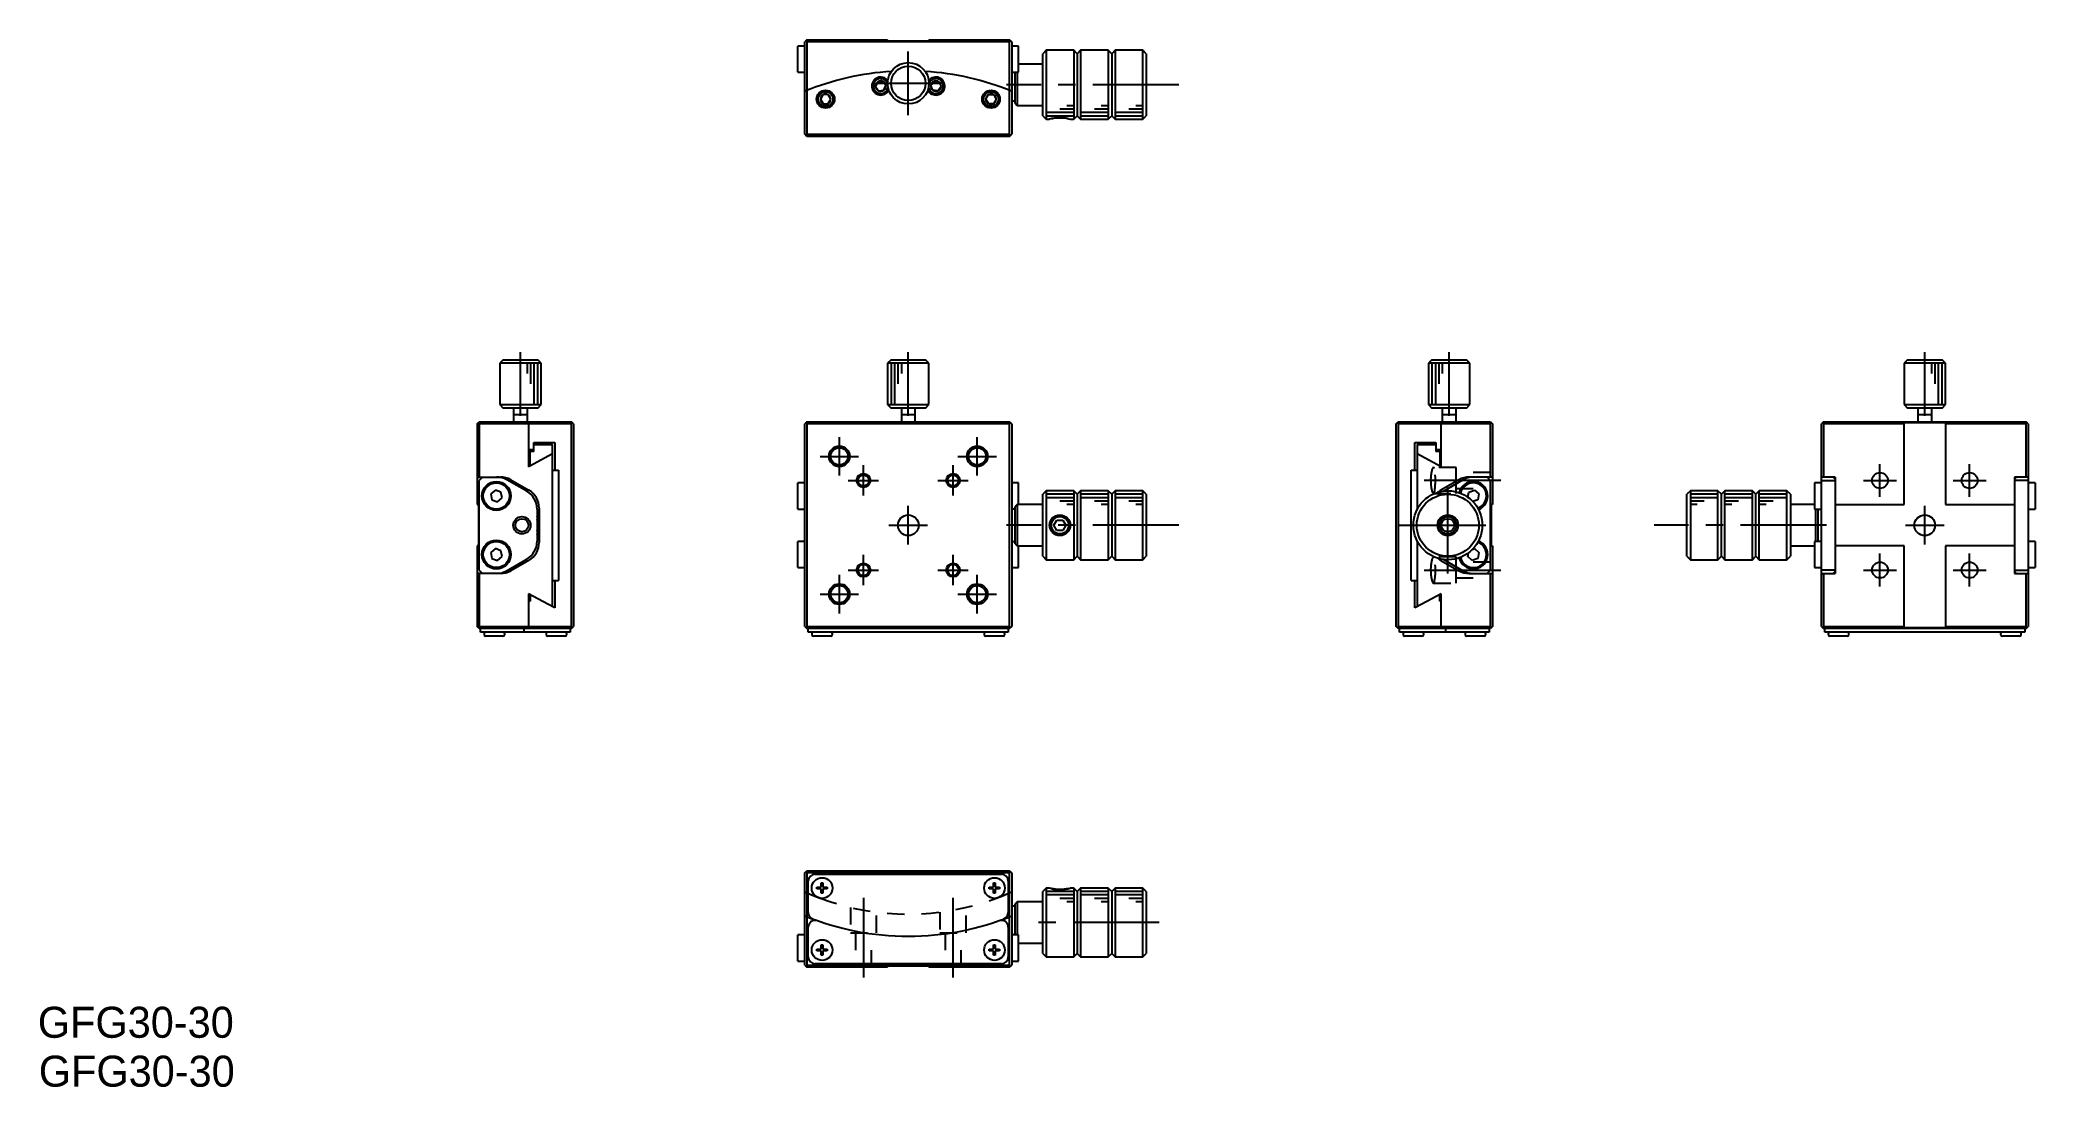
# Model space of a CAD drawing. Extents: x 94 to 383, y 10 to 162.
import ezdxf

# ---------------------------------------------------------------- set-up
doc = ezdxf.new("R2010")
doc.units = 0
doc.header["$LTSCALE"] = 10
doc.linetypes.add('CENTER', pattern=[2, 1.25, -0.25, 0.25, -0.25])
doc.linetypes.add('DOT', pattern=[0.5, 0.25, -0.25])
doc.layers.get('0').update_dxf_attribs({"linetype": 'CONTINUOUS'})
doc.layers.add('CENTER', color=1, linetype='CENTER')
doc.styles.get("Standard").update_dxf_attribs({"font": 'FGP教科書体NT-M'})

msp = doc.modelspace()

# ---------------------------------------------------------------- linework, layer by layer
at = {"color": 7, "linetype": 'CONTINUOUS'}
for p, q in [((204.4914, 160.891806), (203.4914, 160.891806)), ((203.4914, 157.091806), (203.4914, 160.891806)), ((204.7914, 161.791806), (204.4914, 161.491806)), ((204.4914, 148.091806), (204.4914, 161.491806)), ((204.6414, 161.641806), (204.7914, 161.491806)), ((204.7914, 161.791806), (216.4914, 161.791806)), ((234.1914, 161.491806), (204.7914, 161.491806)), ((204.7914, 161.491806), (204.7914, 148.091806)), ((216.4914, 161.591806), (216.4914, 161.791806)), ((222.4914, 161.591806), (216.4914, 161.591806)), ((222.4914, 161.791806), (222.4914, 161.591806)), ((222.4914, 161.791806), (234.1914, 161.791806)), ((234.4914, 161.491806), (234.1914, 161.791806)), ((234.1914, 161.491806), (234.3414, 161.641806)), ((234.1914, 148.091806), (234.1914, 161.491806)), ((234.4914, 161.491806), (234.4914, 148.091806)), ((235.4914, 160.891806), (234.4914, 160.891806)), ((235.4914, 157.091806), (235.4914, 160.891806)), ((239.4914, 160.291806), (238.9914, 159.791806)), ((238.9914, 150.791806), (238.9914, 159.791806)), ((239.4914, 160.291806), (239.4914, 150.291806)), ((243.4914, 160.291806), (239.4914, 160.291806)), ((243.4914, 160.291806), (243.4914, 150.291806)), ((243.9914, 159.791806), (243.4914, 160.291806)), ((244.4914, 160.291806), (243.9914, 159.791806)), ((243.9914, 159.791806), (243.9914, 150.791806)), ((244.4914, 160.291806), (244.4914, 150.291806)), ((248.4914, 160.291806), (244.4914, 160.291806)), ((248.4914, 160.291806), (248.4914, 150.291806)), ((248.9914, 159.791806), (248.4914, 160.291806)), ((249.4914, 160.291806), (248.9914, 159.791806)), ((248.9914, 159.791806), (248.9914, 150.791806)), ((249.4914, 160.291806), (249.4914, 150.291806)), ((253.4914, 160.291806), (249.4914, 160.291806)), ((253.4914, 150.291806), (253.4914, 160.291806)), ((253.9914, 159.791806), (253.4914, 160.291806)), ((253.9914, 159.791806), (253.9914, 150.791806)), ((203.4914, 157.091806), (204.4914, 157.091806)), ((234.4914, 157.091806), (235.4914, 157.091806)), ((234.9914, 152.591806), (234.9914, 157.091806)), ((235.2914, 157.091806), (235.2914, 152.291806)), ((238.9914, 158.291806), (235.4914, 158.291806)), ((207.102292, 153.832973), (206.741271, 153.176851)), ((207.852113, 153.849367), (207.103384, 153.833959)), ((208.24122, 153.2082), (207.853512, 153.848914)), ((215.054191, 155.70119), (214.744636, 155.019275)), ((214.745053, 155.017865), (215.181069, 154.408492)), ((215.800537, 155.775132), (215.055204, 155.702257)), ((215.182262, 154.408481), (215.927595, 154.481356)), ((216.237746, 155.165748), (215.801968, 155.774788)), ((215.928608, 154.482422), (216.238163, 155.164337)), ((223.054191, 154.482422), (222.744636, 155.164337)), ((222.745053, 155.165748), (223.180832, 155.774788)), ((223.800537, 154.408481), (223.055204, 154.481356)), ((223.182262, 155.775132), (223.927595, 155.702257)), ((224.237746, 155.017865), (223.80173, 154.408492)), ((223.928608, 155.70119), (224.238163, 155.019275)), ((230.741579, 153.2082), (231.129287, 153.848914)), ((231.130686, 153.849367), (231.879415, 153.833959)), ((231.880507, 153.832973), (232.241528, 153.176851)), ((206.741579, 153.175413), (207.129498, 152.534349)), ((207.130686, 152.534246), (207.879415, 152.549653)), ((207.880507, 152.550639), (208.241528, 153.206761)), ((231.102292, 152.550639), (230.741271, 153.206761)), ((231.852113, 152.534246), (231.103384, 152.549653)), ((232.24122, 153.175413), (231.853301, 152.534349)), ((234.4914, 152.941806), (234.9914, 152.941806)), ((234.9914, 152.591806), (235.2914, 152.291806)), ((235.2914, 152.291806), (238.9914, 152.291806)), ((238.9914, 150.791806), (239.4914, 150.291806)), ((243.4914, 150.291806), (243.9914, 150.791806)), ((243.9914, 150.791806), (244.4914, 150.291806)), ((248.4914, 150.291806), (248.9914, 150.791806)), ((248.9914, 150.791806), (249.4914, 150.291806)), ((253.4914, 150.291806), (253.9914, 150.791806)), ((204.7914, 147.791806), (204.4914, 148.091806)), ((204.7914, 148.091806), (204.6414, 147.941806)), ((204.7914, 148.091806), (234.1914, 148.091806)), ((234.1914, 147.791806), (204.7914, 147.791806)), ((234.3414, 147.941806), (234.1914, 148.091806)), ((234.1914, 147.791806), (234.4914, 148.091806)), ((239.4914, 150.291806), (239.992366, 150.291806)), ((242.757898, 150.356825), (242.991395, 150.291806)), ((242.991395, 150.291806), (243.4914, 150.291806)), ((244.4914, 150.291806), (248.4914, 150.291806)), ((249.4914, 150.291806), (253.4914, 150.291806)), ((160.750711, 115.364482), (160.250711, 114.864482)), ((160.250711, 114.864482), (160.250711, 108.864482)), ((166.250711, 114.864482), (160.250711, 114.864482)), ((160.750711, 115.364482), (165.750711, 115.364482)), ((166.250711, 114.864482), (165.750711, 115.364482)), ((166.250711, 108.864482), (166.250711, 114.864482)), ((216.9914, 115.364482), (216.4914, 114.864482)), ((216.4914, 114.864482), (216.4914, 108.864482)), ((222.4914, 114.864482), (216.4914, 114.864482)), ((216.9914, 115.364482), (221.9914, 115.364482)), ((222.4914, 114.864482), (221.9914, 115.364482)), ((222.4914, 108.864482), (222.4914, 114.864482)), ((295.448556, 115.364482), (294.948556, 114.864482)), ((300.948556, 114.864482), (294.948556, 114.864482)), ((294.948556, 114.864482), (294.948556, 108.864482)), ((295.448556, 115.364482), (300.448556, 115.364482)), ((300.948556, 114.864482), (300.448556, 115.364482)), ((300.948556, 108.864482), (300.948556, 114.864482)), ((364.43101, 115.364482), (363.93101, 114.864482)), ((369.93101, 114.864482), (363.93101, 114.864482)), ((363.93101, 114.864482), (363.93101, 108.864482)), ((364.43101, 115.364482), (369.43101, 115.364482)), ((369.93101, 114.864482), (369.43101, 115.364482)), ((369.93101, 108.864482), (369.93101, 114.864482)), ((160.250711, 108.864482), (166.250711, 108.864482)), ((160.250711, 108.864482), (160.750711, 108.364482)), ((165.750711, 108.364482), (160.750711, 108.364482)), ((164.250716, 107.364482), (162.250706, 107.364482)), ((162.250711, 108.364482), (162.250711, 106.364502)), ((164.250711, 106.364502), (164.250711, 108.364482)), ((165.750711, 108.364482), (166.250711, 108.864482)), ((216.4914, 108.864482), (222.4914, 108.864482)), ((216.4914, 108.864482), (216.9914, 108.364482)), ((221.9914, 108.364482), (216.9914, 108.364482)), ((220.491405, 107.364482), (218.491395, 107.364482)), ((218.4914, 108.364482), (218.4914, 106.364502)), ((220.4914, 106.364502), (220.4914, 108.364482)), ((221.9914, 108.364482), (222.4914, 108.864482)), ((294.948556, 108.864482), (295.448556, 108.364482)), ((294.948556, 108.864482), (300.948556, 108.864482)), ((300.448556, 108.364482), (295.448556, 108.364482)), ((298.948561, 107.364482), (296.948551, 107.364482)), ((296.948556, 108.364482), (296.948556, 106.364502)), ((298.948556, 106.364502), (298.948556, 108.364482)), ((300.448556, 108.364482), (300.948556, 108.864482)), ((363.93101, 108.864482), (364.43101, 108.364482)), ((363.93101, 108.864482), (369.93101, 108.864482)), ((369.43101, 108.364482), (364.43101, 108.364482)), ((367.931015, 107.364482), (365.931005, 107.364482)), ((365.93101, 108.364482), (365.93101, 106.364502)), ((367.93101, 106.364502), (367.93101, 108.364482)), ((369.43101, 108.364482), (369.93101, 108.864482)), ((156.950711, 106.064482), (157.250711, 106.364482)), ((156.950711, 106.064482), (156.950711, 94.364482)), ((157.250711, 106.064482), (157.100711, 106.214482)), ((157.250711, 106.364482), (170.650711, 106.364482)), ((157.250711, 106.064482), (157.250711, 98.364482)), ((170.650711, 106.064482), (157.250711, 106.064482)), ((164.409638, 106.064482), (164.409638, 99.856881)), ((170.950711, 106.064482), (170.650711, 106.364482)), ((170.800711, 106.214482), (170.650711, 106.064482)), ((170.650711, 76.664482), (170.650711, 106.064482)), ((170.950711, 106.064482), (170.950711, 76.664482)), ((204.7914, 106.364482), (204.4914, 106.064482)), ((204.4914, 76.664482), (204.4914, 106.064482)), ((204.7914, 106.064482), (204.6414, 106.214482)), ((204.7914, 106.364482), (234.1914, 106.364482)), ((204.7914, 106.064482), (204.7914, 76.664482)), ((234.1914, 106.064482), (204.7914, 106.064482)), ((234.4914, 106.064482), (234.1914, 106.364482)), ((234.1914, 106.064482), (234.3414, 106.214482)), ((234.1914, 76.664482), (234.1914, 106.064482)), ((234.4914, 106.064482), (234.4914, 76.664482)), ((290.248556, 106.064482), (290.548556, 106.364482)), ((290.248556, 76.664482), (290.248556, 106.064482)), ((290.548556, 106.064482), (290.398556, 106.214482)), ((290.548556, 106.364482), (303.948556, 106.364482)), ((290.548556, 106.064482), (290.548556, 76.664482)), ((303.948556, 106.064482), (290.548556, 106.064482)), ((296.789629, 99.856881), (296.789629, 106.064482)), ((303.948556, 106.364482), (304.248556, 106.064482)), ((304.098556, 106.214482), (303.948556, 106.064482)), ((303.948556, 98.364482), (303.948556, 106.064482)), ((304.248556, 106.064482), (304.248556, 94.364482)), ((352.23101, 106.364482), (351.93101, 106.064482)), ((351.93101, 76.664482), (351.93101, 106.064482)), ((352.08101, 106.214482), (352.23101, 106.064482)), ((352.23101, 106.364482), (381.63101, 106.364482)), ((352.23101, 106.064482), (352.23101, 98.364482)), ((363.93101, 106.064482), (352.23101, 106.064482)), ((363.93101, 106.264482), (369.93101, 106.264482)), ((363.93101, 94.364482), (363.93101, 106.264482)), ((369.93101, 106.264482), (369.93101, 94.364482)), ((381.63101, 106.064482), (369.93101, 106.064482)), ((381.93101, 106.064482), (381.63101, 106.364482)), ((381.63101, 106.064482), (381.78101, 106.214482)), ((381.63101, 98.364482), (381.63101, 106.064482)), ((381.93101, 106.064482), (381.93101, 76.664482)), ((164.409638, 102.364482), (165.167475, 102.364482)), ((165.167475, 102.072351), (164.409638, 102.072351)), ((167.894849, 101.704402), (164.5821, 99.948961)), ((164.625926, 99.972351), (164.625926, 102.072351)), ((165.167475, 102.072351), (165.167475, 103.364482)), ((165.167475, 103.364482), (168.224575, 103.364482)), ((165.167475, 103.072351), (167.894849, 103.072351)), ((167.894849, 79.543563), (167.894849, 103.072351)), ((168.224575, 103.364482), (168.224575, 99.364482)), ((292.974692, 99.364482), (292.974692, 103.364482)), ((292.974692, 103.364482), (296.031792, 103.364482)), ((293.304418, 103.072351), (296.031792, 103.072351)), ((293.304418, 103.072351), (293.304418, 93.655691)), ((296.789915, 99.857421), (293.304418, 101.704402)), ((296.031792, 103.364482), (296.031792, 102.072351)), ((296.031792, 102.364482), (296.789629, 102.364482)), ((296.789629, 102.072351), (296.031792, 102.072351)), ((296.573341, 102.072351), (296.573341, 99.972351)), ((164.409638, 99.972351), (164.625926, 99.972351)), ((164.582097, 99.948967), (164.409638, 99.856881)), ((167.894849, 99.364482), (168.77541, 99.364482)), ((168.77541, 99.364482), (168.77541, 83.364482)), ((292.423857, 83.364482), (292.423857, 99.364482)), ((292.423857, 99.364482), (293.304418, 99.364482)), ((296.573341, 99.972351), (296.789629, 99.972351)), ((156.950711, 98.364482), (160.350711, 98.364482)), ((157.750711, 98.364482), (157.250711, 97.864482)), ((157.250711, 84.864482), (157.250711, 97.864482)), ((159.598468, 96.467021), (158.93627, 95.908905)), ((158.93627, 95.908905), (159.088513, 95.056367)), ((160.41291, 96.172598), (159.598468, 96.467021)), ((160.565153, 95.320059), (160.41291, 96.172598)), ((164.150711, 96.288243), (161.250711, 97.962559)), ((161.850711, 97.962559), (164.450711, 96.461448)), ((204.4914, 97.514482), (203.4914, 97.514482)), ((203.4914, 93.714482), (203.4914, 97.514482)), ((235.4914, 97.514482), (234.4914, 97.514482)), ((235.4914, 94.364482), (235.4914, 97.514482)), ((239.4914, 96.364482), (238.9914, 95.864482)), ((238.9914, 86.864482), (238.9914, 95.864482)), ((243.4914, 96.364482), (239.4914, 96.364482)), ((239.4914, 96.364482), (239.4914, 86.364482)), ((243.4914, 96.364482), (243.4914, 86.364482)), ((243.9914, 95.864482), (243.4914, 96.364482)), ((244.4914, 96.364482), (243.9914, 95.864482)), ((243.9914, 95.864482), (243.9914, 86.864482)), ((244.4914, 96.364482), (244.4914, 86.364482)), ((248.4914, 96.364482), (244.4914, 96.364482)), ((248.4914, 96.364482), (248.4914, 86.364482)), ((248.9914, 95.864482), (248.4914, 96.364482)), ((249.4914, 96.364482), (248.9914, 95.864482)), ((248.9914, 95.864482), (248.9914, 86.864482)), ((249.4914, 96.364482), (249.4914, 86.364482)), ((253.4914, 96.364482), (249.4914, 96.364482)), ((253.4914, 86.364482), (253.4914, 96.364482)), ((253.9914, 95.864482), (253.4914, 96.364482)), ((253.9914, 95.864482), (253.9914, 86.864482)), ((299.348556, 97.962559), (296.748556, 96.461448)), ((297.109603, 96.323488), (299.948556, 97.962559)), ((300.654359, 95.433427), (300.786358, 96.172598)), ((300.786358, 96.172598), (301.600799, 96.467021)), ((304.248556, 98.364482), (300.848556, 98.364482)), ((301.600799, 96.467021), (302.262998, 95.908905)), ((302.262998, 95.908905), (302.110755, 95.056367)), ((303.448556, 98.364482), (303.948556, 97.864482)), ((303.948556, 84.864482), (303.948556, 97.864482)), ((332.93101, 96.364482), (332.43101, 95.864482)), ((332.43101, 86.864482), (332.43101, 95.864482)), ((336.93101, 96.364482), (332.93101, 96.364482)), ((332.93101, 96.364482), (332.93101, 86.364482)), ((337.43101, 95.864482), (336.93101, 96.364482)), ((336.93101, 86.364482), (336.93101, 96.364482)), ((337.93101, 96.364482), (337.43101, 95.864482)), ((337.43101, 86.864482), (337.43101, 95.864482)), ((341.93101, 96.364482), (337.93101, 96.364482)), ((337.93101, 86.364482), (337.93101, 96.364482)), ((342.43101, 95.864482), (341.93101, 96.364482)), ((341.93101, 86.364482), (341.93101, 96.364482)), ((342.93101, 96.364482), (342.43101, 95.864482)), ((342.43101, 86.864482), (342.43101, 95.864482)), ((346.93101, 96.364482), (342.93101, 96.364482)), ((342.93101, 86.364482), (342.93101, 96.364482)), ((346.93101, 86.364482), (346.93101, 96.364482)), ((347.43101, 95.864482), (346.93101, 96.364482)), ((347.43101, 95.864482), (347.43101, 86.864482)), ((350.93101, 97.514482), (350.93101, 93.714482)), ((351.93101, 97.514482), (350.93101, 97.514482)), ((353.93101, 98.364482), (351.93101, 98.364482)), ((351.93101, 97.864482), (353.93101, 97.864482)), ((353.63101, 98.364482), (353.93101, 98.064482)), ((353.93101, 98.364482), (353.93101, 84.364482)), ((380.23101, 98.364482), (379.93101, 98.064482)), ((379.93101, 98.364482), (379.93101, 84.364482)), ((381.93101, 98.364482), (379.93101, 98.364482)), ((381.93101, 97.864482), (379.93101, 97.864482)), ((382.93101, 97.514482), (381.93101, 97.514482)), ((382.93101, 97.514482), (382.93101, 93.714482)), ((156.950711, 94.364482), (157.150711, 94.364482)), ((157.150711, 94.364482), (157.150711, 88.364482)), ((159.088513, 95.056367), (159.902954, 94.761944)), ((159.902954, 94.761944), (160.565153, 95.320059)), ((165.650711, 93.690167), (165.650711, 89.038798)), ((165.950711, 93.863372), (165.950711, 88.865593)), ((203.4914, 93.714482), (204.4914, 93.714482)), ((234.9914, 93.714482), (234.4914, 93.714482)), ((235.2914, 94.364482), (234.9914, 94.064482)), ((234.9914, 88.664482), (234.9914, 94.064482)), ((238.9914, 94.364482), (235.2914, 94.364482)), ((235.2914, 94.364482), (235.2914, 88.364482)), ((302.110755, 95.056367), (301.386502, 94.794547)), ((304.048556, 94.364482), (304.048556, 88.364482)), ((304.248556, 94.364482), (304.048556, 94.364482)), ((350.93101, 94.364482), (347.43101, 94.364482)), ((350.93101, 93.714482), (351.93101, 93.714482)), ((351.13101, 89.014482), (351.13101, 93.714482)), ((351.43101, 93.714482), (351.43101, 89.014482)), ((353.93101, 94.364482), (363.93101, 94.364482)), ((369.93101, 94.364482), (379.93101, 94.364482)), ((381.93101, 93.714482), (382.93101, 93.714482)), ((240.625381, 91.368014), (241.061449, 92.116242)), ((241.055332, 90.616254), (240.625381, 91.368014)), ((241.92135, 90.612723), (241.055332, 90.616254)), ((241.061449, 92.116242), (241.927467, 92.11271)), ((242.357418, 91.360951), (241.92135, 90.612723)), ((241.927467, 92.11271), (242.357418, 91.360951)), ((296.798556, 90.552078), (296.798556, 92.176886)), ((157.150711, 88.364482), (156.950711, 88.364482)), ((156.950711, 88.364482), (156.950711, 76.664482)), ((159.598468, 87.967021), (158.93627, 87.408905)), ((158.93627, 87.408905), (159.088513, 86.556367)), ((160.41291, 87.672598), (159.598468, 87.967021)), ((159.902954, 86.261944), (160.565153, 86.820059)), ((160.565153, 86.820059), (160.41291, 87.672598)), ((204.4914, 89.014482), (203.4914, 89.014482)), ((203.4914, 85.214482), (203.4914, 89.014482)), ((234.4914, 89.014482), (234.9914, 89.014482)), ((234.9914, 88.664482), (235.2914, 88.364482)), ((235.2914, 88.364482), (238.9914, 88.364482)), ((235.4914, 85.214482), (235.4914, 88.364482)), ((238.9914, 86.864482), (239.4914, 86.364482)), ((243.4914, 86.364482), (243.9914, 86.864482)), ((243.9914, 86.864482), (244.4914, 86.364482)), ((248.4914, 86.364482), (248.9914, 86.864482)), ((248.9914, 86.864482), (249.4914, 86.364482)), ((253.4914, 86.364482), (253.9914, 86.864482)), ((293.304418, 89.073274), (293.304418, 79.543563)), ((300.634114, 86.820059), (300.728688, 87.349658)), ((301.296313, 86.261944), (300.634114, 86.820059)), ((301.320431, 87.865667), (301.600799, 87.967021)), ((301.600799, 87.967021), (302.262998, 87.408905)), ((302.262998, 87.408905), (302.110755, 86.556367)), ((304.048556, 88.364482), (304.248556, 88.364482)), ((304.248556, 88.364482), (304.248556, 76.664482)), ((332.43101, 86.864482), (332.93101, 86.364482)), ((336.93101, 86.364482), (337.43101, 86.864482)), ((337.43101, 86.864482), (337.93101, 86.364482)), ((341.93101, 86.364482), (342.43101, 86.864482)), ((342.43101, 86.864482), (342.93101, 86.364482)), ((346.93101, 86.364482), (347.43101, 86.864482)), ((347.43101, 88.364482), (350.93101, 88.364482)), ((350.93101, 89.014482), (350.93101, 85.214482)), ((351.93101, 89.014482), (350.93101, 89.014482)), ((363.93101, 88.364482), (353.93101, 88.364482)), ((363.93101, 76.464482), (363.93101, 88.364482)), ((379.93101, 88.364482), (369.93101, 88.364482)), ((369.93101, 88.364482), (369.93101, 76.464482)), ((382.93101, 89.014482), (381.93101, 89.014482)), ((382.93101, 89.014482), (382.93101, 85.214482)), ((160.350711, 84.364482), (156.950711, 84.364482)), ((157.250711, 84.864482), (157.750711, 84.364482)), ((157.250711, 84.364482), (157.250711, 76.664482)), ((159.088513, 86.556367), (159.902954, 86.261944)), ((161.250711, 84.766406), (164.150711, 86.440722)), ((164.450711, 86.267517), (161.850711, 84.766406)), ((203.4914, 85.214482), (204.4914, 85.214482)), ((234.4914, 85.214482), (235.4914, 85.214482)), ((239.4914, 86.364482), (243.4914, 86.364482)), ((244.4914, 86.364482), (248.4914, 86.364482)), ((249.4914, 86.364482), (253.4914, 86.364482)), ((296.748556, 86.267517), (299.348556, 84.766406)), ((299.948556, 84.766406), (297.109603, 86.405476)), ((300.848556, 84.364482), (304.248556, 84.364482)), ((302.110755, 86.556367), (301.296313, 86.261944)), ((303.948556, 84.864482), (303.448556, 84.364482)), ((303.948556, 76.664482), (303.948556, 84.364482)), ((332.93101, 86.364482), (336.93101, 86.364482)), ((337.93101, 86.364482), (341.93101, 86.364482)), ((342.93101, 86.364482), (346.93101, 86.364482)), ((350.93101, 85.214482), (351.93101, 85.214482)), ((353.93101, 84.864482), (351.93101, 84.864482)), ((351.93101, 84.364482), (353.93101, 84.364482)), ((352.23101, 84.364482), (352.23101, 76.664482)), ((353.93101, 84.664482), (353.63101, 84.364482)), ((379.93101, 84.864482), (381.93101, 84.864482)), ((379.93101, 84.664482), (380.23101, 84.364482)), ((379.93101, 84.364482), (381.93101, 84.364482)), ((381.63101, 76.664482), (381.63101, 84.364482)), ((381.93101, 85.214482), (382.93101, 85.214482)), ((167.227452, 79.895067), (164.409361, 81.390563)), ((164.409638, 81.391084), (164.409638, 76.664482)), ((164.409638, 81.275637), (164.625926, 81.275637)), ((164.625926, 81.275637), (164.625926, 80.364482)), ((167.894849, 83.364482), (168.77541, 83.364482)), ((168.224575, 83.364482), (168.224575, 79.370381)), ((292.423857, 83.364482), (293.304418, 83.364482)), ((292.974692, 79.370381), (292.974692, 83.364482)), ((296.789906, 81.390563), (293.971816, 79.895067)), ((296.573341, 80.364482), (296.573341, 81.275637)), ((296.573341, 81.275637), (296.789629, 81.275637)), ((296.789629, 76.664482), (296.789629, 81.391084)), ((164.625926, 80.364482), (164.409638, 80.364482)), ((168.224392, 79.370034), (167.227452, 79.895067)), ((293.972236, 79.894268), (292.974692, 79.370381)), ((296.789629, 80.364482), (296.573341, 80.364482)), ((157.250711, 76.364482), (156.950711, 76.664482)), ((157.100711, 76.514482), (157.250711, 76.664482)), ((157.250711, 76.664482), (170.650711, 76.664482)), ((170.650711, 76.364482), (157.250711, 76.364482)), ((157.450711, 75.864482), (157.450711, 76.364482)), ((170.450711, 75.864482), (157.450711, 75.864482)), ((157.950711, 75.614482), (157.950711, 75.514482)), ((160.700711, 75.264482), (158.200711, 75.264482)), ((160.950711, 75.514482), (160.950711, 75.614482)), ((163.766945, 75.864482), (163.766945, 76.364482)), ((166.950711, 75.614482), (166.950711, 75.514482)), ((169.700711, 75.264482), (167.200711, 75.264482)), ((169.950711, 75.514482), (169.950711, 75.614482)), ((170.450711, 76.364482), (170.450711, 75.864482)), ((170.650711, 76.664482), (170.800711, 76.514482)), ((170.650711, 76.364482), (170.950711, 76.664482)), ((204.4914, 76.664482), (204.7914, 76.364482)), ((204.6414, 76.514482), (204.7914, 76.664482)), ((204.7914, 76.664482), (234.1914, 76.664482)), ((234.1914, 76.364482), (204.7914, 76.364482)), ((204.9914, 75.864482), (204.9914, 76.364482)), ((233.9914, 75.864482), (204.9914, 75.864482)), ((205.4914, 75.614482), (205.4914, 75.514482)), ((208.2414, 75.264482), (205.7414, 75.264482)), ((208.4914, 75.514482), (208.4914, 75.614482)), ((230.4914, 75.614482), (230.4914, 75.514482)), ((233.2414, 75.264482), (230.7414, 75.264482)), ((233.4914, 75.514482), (233.4914, 75.614482)), ((233.9914, 76.364482), (233.9914, 75.864482)), ((234.3414, 76.514482), (234.1914, 76.664482)), ((234.1914, 76.364482), (234.4914, 76.664482)), ((290.548556, 76.364482), (290.248556, 76.664482)), ((290.398556, 76.514482), (290.548556, 76.664482)), ((290.548556, 76.664482), (303.948556, 76.664482)), ((303.948556, 76.364482), (290.548556, 76.364482)), ((290.748556, 75.864482), (290.748556, 76.364482)), ((303.748556, 75.864482), (290.748556, 75.864482)), ((291.248556, 75.614482), (291.248556, 75.514482)), ((293.998556, 75.264482), (291.498556, 75.264482)), ((294.248556, 75.514482), (294.248556, 75.614482)), ((297.432322, 76.364482), (297.432322, 75.864482)), ((300.248556, 75.614482), (300.248556, 75.514482)), ((302.998556, 75.264482), (300.498556, 75.264482)), ((303.248556, 75.514482), (303.248556, 75.614482)), ((303.748556, 76.364482), (303.748556, 75.864482)), ((303.948556, 76.664482), (304.098556, 76.514482)), ((304.248556, 76.664482), (303.948556, 76.364482)), ((351.93101, 76.664482), (352.23101, 76.364482)), ((352.23101, 76.664482), (352.08101, 76.514482)), ((352.23101, 76.664482), (363.93101, 76.664482)), ((381.63101, 76.364482), (352.23101, 76.364482)), ((352.43101, 75.864482), (352.43101, 76.364482)), ((381.43101, 75.864482), (352.43101, 75.864482)), ((352.93101, 75.614482), (352.93101, 75.514482)), ((355.68101, 75.264482), (353.18101, 75.264482)), ((355.93101, 75.514482), (355.93101, 75.614482)), ((369.93101, 76.464482), (363.93101, 76.464482)), ((369.93101, 76.664482), (381.63101, 76.664482)), ((377.93101, 75.614482), (377.93101, 75.514482)), ((380.68101, 75.264482), (378.18101, 75.264482)), ((380.93101, 75.514482), (380.93101, 75.614482)), ((381.43101, 76.364482), (381.43101, 75.864482)), ((381.78101, 76.514482), (381.63101, 76.664482)), ((381.63101, 76.364482), (381.93101, 76.664482)), ((204.4914, 40.925225), (204.7914, 41.225225)), ((204.4914, 27.525225), (204.4914, 40.925225)), ((204.6414, 41.075225), (204.7914, 40.925225)), ((204.7914, 41.225225), (234.1914, 41.225225)), ((234.1914, 40.925225), (204.7914, 40.925225)), ((204.7914, 40.925225), (204.7914, 27.525225)), ((205.9914, 40.725225), (232.9914, 40.725225)), ((234.4914, 40.925225), (234.1914, 41.225225)), ((234.1914, 40.925225), (234.3414, 41.075225)), ((234.1914, 27.525225), (234.1914, 40.925225)), ((234.4914, 40.925225), (234.4914, 27.525225)), ((204.9914, 35.169713), (204.9914, 39.725225)), ((206.2414, 38.850225), (206.8664, 38.850225)), ((206.2414, 38.600225), (206.2414, 38.850225)), ((206.8664, 38.600225), (206.2414, 38.600225)), ((206.8664, 39.475225), (207.1164, 39.475225)), ((206.8664, 38.850225), (206.8664, 39.475225)), ((206.8664, 37.975225), (206.8664, 38.600225)), ((207.1164, 37.975225), (206.8664, 37.975225)), ((207.1164, 39.475225), (207.1164, 38.850225)), ((207.1164, 38.850225), (207.7414, 38.850225)), ((207.1164, 38.600225), (207.1164, 37.975225)), ((207.7414, 38.600225), (207.1164, 38.600225)), ((207.7414, 38.850225), (207.7414, 38.600225)), ((231.2414, 38.850225), (231.8664, 38.850225)), ((231.2414, 38.600225), (231.2414, 38.850225)), ((231.8664, 38.600225), (231.2414, 38.600225)), ((231.8664, 39.475225), (232.1164, 39.475225)), ((231.8664, 38.850225), (231.8664, 39.475225)), ((231.8664, 37.975225), (231.8664, 38.600225)), ((232.1164, 37.975225), (231.8664, 37.975225)), ((232.1164, 39.475225), (232.1164, 38.850225)), ((232.1164, 38.850225), (232.7414, 38.850225)), ((232.1164, 38.600225), (232.1164, 37.975225)), ((232.7414, 38.600225), (232.1164, 38.600225)), ((232.7414, 38.850225), (232.7414, 38.600225)), ((233.9914, 39.725225), (233.9914, 35.169713)), ((239.4914, 38.725225), (238.9914, 38.225225)), ((238.9914, 29.225225), (238.9914, 38.225225)), ((239.4914, 38.725225), (239.4914, 28.725225)), ((239.991855, 38.725225), (239.4914, 38.725225)), ((240.224469, 38.660317), (239.991405, 38.725225)), ((243.4914, 38.725225), (242.991395, 38.725225)), ((243.4914, 38.725225), (243.4914, 28.725225)), ((243.9914, 38.225225), (243.4914, 38.725225)), ((244.4914, 38.725225), (243.9914, 38.225225)), ((243.9914, 38.225225), (243.9914, 29.225225)), ((244.4914, 38.725225), (244.4914, 28.725225)), ((248.4914, 38.725225), (244.4914, 38.725225)), ((248.4914, 38.725225), (248.4914, 28.725225)), ((248.9914, 38.225225), (248.4914, 38.725225)), ((249.4914, 38.725225), (248.9914, 38.225225)), ((248.9914, 38.225225), (248.9914, 29.225225)), ((249.4914, 38.725225), (249.4914, 28.725225)), ((253.4914, 38.725225), (249.4914, 38.725225)), ((253.4914, 28.725225), (253.4914, 38.725225)), ((253.9914, 38.225225), (253.4914, 38.725225)), ((253.9914, 38.225225), (253.9914, 29.225225)), ((234.9914, 36.075225), (234.4914, 36.075225)), ((235.2914, 36.725225), (234.9914, 36.425225)), ((234.9914, 31.925225), (234.9914, 36.425225)), ((238.9914, 36.725225), (235.2914, 36.725225)), ((235.2914, 36.725225), (235.2914, 31.925225)), ((203.4914, 28.125225), (203.4914, 31.925225)), ((204.4914, 31.925225), (203.4914, 31.925225)), ((204.9914, 28.725225), (204.9914, 33.041459)), ((233.9914, 33.041459), (233.9914, 28.725225)), ((235.4914, 31.925225), (234.4914, 31.925225)), ((235.4914, 28.125225), (235.4914, 31.925225)), ((206.2414, 29.850225), (206.8664, 29.850225)), ((206.2414, 29.600225), (206.2414, 29.850225)), ((206.8664, 29.600225), (206.2414, 29.600225)), ((206.8664, 30.475225), (207.1164, 30.475225)), ((206.8664, 29.850225), (206.8664, 30.475225)), ((206.8664, 28.975225), (206.8664, 29.600225)), ((207.1164, 28.975225), (206.8664, 28.975225)), ((207.1164, 30.475225), (207.1164, 29.850225)), ((207.1164, 29.850225), (207.7414, 29.850225)), ((207.1164, 29.600225), (207.1164, 28.975225)), ((207.7414, 29.600225), (207.1164, 29.600225)), ((207.7414, 29.850225), (207.7414, 29.600225)), ((231.2414, 29.850225), (231.8664, 29.850225)), ((231.2414, 29.600225), (231.2414, 29.850225)), ((231.8664, 29.600225), (231.2414, 29.600225)), ((231.8664, 30.475225), (232.1164, 30.475225)), ((231.8664, 29.850225), (231.8664, 30.475225)), ((231.8664, 28.975225), (231.8664, 29.600225)), ((232.1164, 28.975225), (231.8664, 28.975225)), ((232.1164, 30.475225), (232.1164, 29.850225)), ((232.1164, 29.850225), (232.7414, 29.850225)), ((232.1164, 29.600225), (232.1164, 28.975225)), ((232.7414, 29.600225), (232.1164, 29.600225)), ((232.7414, 29.850225), (232.7414, 29.600225)), ((235.4914, 30.725225), (238.9914, 30.725225)), ((238.9914, 29.225225), (239.4914, 28.725225)), ((243.4914, 28.725225), (243.9914, 29.225225)), ((243.9914, 29.225225), (244.4914, 28.725225)), ((248.4914, 28.725225), (248.9914, 29.225225)), ((248.9914, 29.225225), (249.4914, 28.725225)), ((253.4914, 28.725225), (253.9914, 29.225225)), ((203.4914, 28.125225), (204.4914, 28.125225)), ((204.4914, 27.525225), (204.7914, 27.225225)), ((204.7914, 27.525225), (204.6414, 27.375225)), ((204.7914, 27.525225), (234.1914, 27.525225)), ((216.4914, 27.225225), (204.7914, 27.225225)), ((232.9914, 27.725225), (205.9914, 27.725225)), ((216.4914, 27.425225), (222.4914, 27.425225)), ((216.4914, 27.225225), (216.4914, 27.425225)), ((222.4914, 27.425225), (222.4914, 27.225225)), ((234.1914, 27.225225), (222.4914, 27.225225)), ((234.3414, 27.375225), (234.1914, 27.525225)), ((234.1914, 27.225225), (234.4914, 27.525225)), ((234.4914, 28.125225), (235.4914, 28.125225)), ((239.4914, 28.725225), (243.4914, 28.725225)), ((244.4914, 28.725225), (248.4914, 28.725225)), ((249.4914, 28.725225), (253.4914, 28.725225))]:
    msp.add_line(p, q, dxfattribs=at)
at = {"color": 3, "linetype": 'CONTINUOUS'}
for p, q in [((239.4914, 151.291806), (243.4914, 151.291806)), ((239.4914, 150.791806), (243.4914, 150.791806)), ((241.4914, 151.791806), (243.4914, 151.791806)), ((242.4914, 152.291806), (243.4914, 152.291806)), ((244.4914, 151.291806), (248.4914, 151.291806)), ((244.4914, 150.791806), (248.4914, 150.791806)), ((246.4914, 151.791806), (248.4914, 151.791806)), ((247.4914, 152.291806), (248.4914, 152.291806)), ((249.4914, 151.291806), (253.4914, 151.291806)), ((249.4914, 150.791806), (253.4914, 150.791806)), ((251.4914, 151.791806), (253.4914, 151.791806)), ((252.4914, 152.291806), (253.4914, 152.291806)), ((164.250711, 113.364482), (164.250711, 114.864482)), ((164.750711, 111.864482), (164.750711, 114.864482)), ((165.250711, 108.864482), (165.250711, 114.864482)), ((165.750711, 108.864482), (165.750711, 114.864482)), ((216.9914, 114.864482), (216.9914, 108.864482)), ((217.4914, 114.864482), (217.4914, 108.864482)), ((217.9914, 114.864482), (217.9914, 111.864482)), ((218.4914, 114.864482), (218.4914, 113.364482)), ((295.448556, 114.864482), (295.448556, 108.864482)), ((295.948556, 114.864482), (295.948556, 108.864482)), ((296.448556, 114.864482), (296.448556, 111.864482)), ((296.948556, 114.864482), (296.948556, 113.364482)), ((367.93101, 113.364482), (367.93101, 114.864482)), ((368.43101, 111.864482), (368.43101, 114.864482)), ((368.93101, 108.864482), (368.93101, 114.864482)), ((369.43101, 108.864482), (369.43101, 114.864482)), ((243.4914, 95.864482), (239.4914, 95.864482)), ((248.4914, 95.864482), (244.4914, 95.864482)), ((253.4914, 95.864482), (249.4914, 95.864482)), ((336.93101, 95.864482), (332.93101, 95.864482)), ((341.93101, 95.864482), (337.93101, 95.864482)), ((346.93101, 95.864482), (342.93101, 95.864482)), ((243.4914, 95.364482), (239.4914, 95.364482)), ((243.4914, 94.864482), (241.4914, 94.864482)), ((243.4914, 94.364482), (242.4914, 94.364482)), ((248.4914, 95.364482), (244.4914, 95.364482)), ((248.4914, 94.864482), (246.4914, 94.864482)), ((248.4914, 94.364482), (247.4914, 94.364482)), ((253.4914, 95.364482), (249.4914, 95.364482)), ((253.4914, 94.864482), (251.4914, 94.864482)), ((253.4914, 94.364482), (252.4914, 94.364482)), ((336.93101, 95.364482), (332.93101, 95.364482)), ((334.93101, 94.864482), (332.93101, 94.864482)), ((333.93101, 94.364482), (332.93101, 94.364482)), ((341.93101, 95.364482), (337.93101, 95.364482)), ((339.93101, 94.864482), (337.93101, 94.864482)), ((338.93101, 94.364482), (337.93101, 94.364482)), ((346.93101, 95.364482), (342.93101, 95.364482)), ((344.93101, 94.864482), (342.93101, 94.864482)), ((343.93101, 94.364482), (342.93101, 94.364482)), ((243.4914, 38.225225), (239.4914, 38.225225)), ((243.4914, 37.725225), (239.4914, 37.725225)), ((248.4914, 38.225225), (244.4914, 38.225225)), ((248.4914, 37.725225), (244.4914, 37.725225)), ((253.4914, 38.225225), (249.4914, 38.225225)), ((253.4914, 37.725225), (249.4914, 37.725225)), ((243.4914, 37.225225), (241.4914, 37.225225)), ((243.4914, 36.725225), (242.4914, 36.725225)), ((248.4914, 37.225225), (246.4914, 37.225225)), ((248.4914, 36.725225), (247.4914, 36.725225)), ((253.4914, 37.225225), (251.4914, 37.225225)), ((253.4914, 36.725225), (252.4914, 36.725225))]:
    msp.add_line(p, q, dxfattribs=at)
at = {"color": 3, "linetype": 'DOT'}
for p, q in [((295.573667, 99.706142), (295.512459, 99.600049)), ((295.661859, 99.764482), (295.573667, 99.706142)), ((298.948556, 99.764482), (295.661849, 99.764482)), ((295.663689, 99.764456), (295.661859, 99.764482)), ((295.746883, 99.701296), (295.663689, 99.764456)), ((295.795951, 99.594444), (295.746883, 99.701296)), ((298.948556, 97.864482), (298.948556, 99.764482)), ((303.948556, 99.014482), (298.948556, 99.014482)), ((295.514351, 96.124811), (295.575737, 96.020157)), ((295.575737, 96.020157), (295.661859, 95.964482)), ((295.661837, 95.964482), (298.948556, 95.964482)), ((295.661859, 95.964482), (295.771004, 96.07241)), ((295.771004, 96.07241), (295.812176, 96.184952)), ((298.948556, 95.964482), (298.948556, 97.864482)), ((298.948556, 96.714482), (303.948556, 96.714482)), ((295.573667, 86.706142), (295.512459, 86.600049)), ((295.661859, 86.764482), (295.573667, 86.706142)), ((298.948556, 86.764482), (295.661849, 86.764482)), ((295.771205, 86.656122), (295.661859, 86.764482)), ((298.948556, 84.864482), (298.948556, 86.764482)), ((303.948556, 86.014482), (298.948556, 86.014482)), ((298.948556, 82.964482), (298.948556, 84.864482)), ((295.514351, 83.124811), (295.575737, 83.020157)), ((295.575737, 83.020157), (295.661859, 82.964482)), ((295.661837, 82.964482), (298.948556, 82.964482)), ((295.661859, 82.964482), (295.750277, 83.033128)), ((295.750277, 83.033128), (295.80094, 83.149104)), ((298.948556, 83.714482), (303.948556, 83.714482)), ((211.0914, 35.910403), (211.0914, 32.225225)), ((214.8914, 32.225225), (214.8914, 35.217865)), ((224.0914, 35.217914), (224.0914, 32.225225)), ((227.8914, 32.225225), (227.8914, 35.910498)), ((211.0914, 32.225225), (214.8914, 32.225225)), ((211.8414, 32.225225), (211.8414, 27.225225)), ((214.1414, 27.225225), (214.1414, 32.225225)), ((224.0914, 32.225225), (227.8914, 32.225225)), ((224.8414, 32.225225), (224.8414, 27.225225)), ((227.1414, 27.225225), (227.1414, 32.225225))]:
    msp.add_line(p, q, dxfattribs=at)
at = {"color": 7, "linetype": 'CONTINUOUS'}
for centre, radius in [((219.4914, 155.491806), 3), ((219.4914, 155.491806), 2.5), ((207.4914, 153.191806), 1.075), ((231.4914, 153.191806), 1.075), ((209.4914, 101.364482), 1.25), ((229.4914, 101.364482), 1.25), ((212.9914, 97.864482), 0.8), ((225.9914, 97.864482), 0.8), ((360.43101, 97.864482), 1.15), ((373.43101, 97.864482), 1.15), ((159.750711, 95.614482), 2.1), ((159.750711, 95.614482), 1.9), ((297.748556, 91.364482), 5), ((297.748556, 91.364482), 4.5), ((163.450711, 91.364482), 1.25), ((219.4914, 91.364482), 1.5), ((241.491401, 91.36449), 1.249998), ((297.748556, 91.364482), 1.5), ((297.748556, 91.364482), 1.25), ((366.93101, 91.364482), 1.5), ((163.450711, 91.364482), 0.95), ((297.748556, 91.364482), 0.95), ((159.750711, 87.114482), 2.1), ((159.750711, 87.114482), 1.9), ((212.9914, 84.864482), 0.8), ((225.9914, 84.864482), 0.8), ((360.43101, 84.864482), 1.15), ((373.43101, 84.864482), 1.15), ((209.4914, 81.364482), 1.25), ((229.4914, 81.364482), 1.25), ((206.9914, 38.725225), 1.5), ((231.9914, 38.725225), 1.5), ((206.9914, 29.725225), 1.5), ((231.9914, 29.725225), 1.5)]:
    msp.add_circle(centre, radius, dxfattribs=at)
at = {"color": 3, "linetype": 'CONTINUOUS'}
for centre, radius in [((207.4914, 153.191806), 1.3), ((231.4914, 153.191806), 1.3), ((209.4914, 101.364482), 1.5), ((229.4914, 101.364482), 1.5), ((212.9914, 97.864482), 1), ((225.9914, 97.864482), 1), ((241.491481, 91.365131), 1.499919), ((212.9914, 84.864482), 1), ((225.9914, 84.864482), 1), ((209.4914, 81.364482), 1.5), ((229.4914, 81.364482), 1.5)]:
    msp.add_circle(centre, radius, dxfattribs=at)
at = {"color": 7, "linetype": 'CONTINUOUS'}
for centre, radius, start, end in [((219.4914, 117.791806), 39.5, 93.563975, 112.318002), ((219.4914, 117.791806), 39.5, 67.681998, 86.436025), ((207.4914, 153.191806), 0.75, 121.252466, 181.142132), ((207.4914, 153.191806), 0.75, 61.252466, 121.142132), ((207.4914, 153.191806), 0.75, 1.252466, 61.142132), ((215.4914, 155.091806), 1.075, 21.528167, 349.893019), ((215.4914, 155.091806), 0.75, 125.657912, 185.547577), ((215.4914, 155.091806), 0.75, 185.657912, 245.587353), ((215.4914, 155.091806), 0.75, 65.657912, 125.547577), ((215.4914, 155.091806), 0.75, 245.657912, 305.547577), ((215.4914, 155.091806), 0.75, 5.657912, 65.547577), ((215.4914, 155.091806), 0.75, 305.657912, 5.547577), ((223.4914, 155.091806), 1.075, 190.106981, 158.471833), ((223.4914, 155.091806), 0.75, 174.452423, 234.342088), ((223.4914, 155.091806), 0.75, 114.452423, 174.342088), ((223.4914, 155.091806), 0.75, 234.452423, 294.342088), ((223.4914, 155.091806), 0.75, 54.452423, 114.342088), ((223.4914, 155.091806), 0.75, 294.412647, 354.342088), ((223.4914, 155.091806), 0.75, 354.452423, 54.342088), ((231.4914, 153.191806), 0.75, 118.857868, 178.747534), ((231.4914, 153.191806), 0.75, 58.857868, 118.747534), ((231.4914, 153.191806), 0.75, 358.857868, 58.747534), ((207.4914, 153.191806), 0.75, 181.252466, 241.181908), ((207.4914, 153.191806), 0.75, 241.252466, 301.142132), ((207.4914, 153.191806), 0.75, 301.252466, 1.142132), ((231.4914, 153.191806), 0.75, 178.857868, 238.747534), ((231.4914, 153.191806), 0.75, 238.857868, 298.747534), ((231.4914, 153.191806), 0.75, 298.818092, 358.747534), ((241.48688, 145.549129), 4.972869, 75.191419, 107.501265), ((241.4914, 145.450502), 5.000073, 75.522704, 104.477296), ((200.950711, 121.064482), 39.5, 201.848392, 202.318002), ((260.248556, 121.064482), 39.5, 337.681998, 338.151608), ((159.750711, 95.364482), 3, 60, 90), ((160.350711, 95.364482), 3, 60, 90), ((162.650711, 93.690167), 3, 0, 60), ((162.950711, 93.863372), 3, 0, 60), ((298.248556, 93.863372), 3, 120, 130.247496), ((300.848556, 95.364482), 3, 90, 120), ((301.448556, 95.614482), 2.1, 290.81586, 167.099247), ((301.448556, 95.614482), 1.9, 290.014472, 167.900634), ((301.448556, 95.364482), 3, 90, 120), ((162.650711, 91.364482), 3.3, 335.380023, 24.619977), ((163.450711, 91.364482), 2.35, 339.418031, 20.581969), ((162.650711, 89.038798), 3, 300, 0), ((162.950711, 88.865593), 3, 300, 0), ((301.448556, 87.114482), 2.1, 192.900753, 69.18414), ((301.448556, 87.114482), 1.9, 192.099366, 69.985528), ((159.750711, 87.364482), 3, 270, 300), ((160.350711, 87.364482), 3, 270, 300), ((298.248556, 88.865593), 3, 229.752504, 240), ((300.848556, 87.364482), 3, 240, 270), ((301.448556, 87.364482), 3, 240, 270), ((158.200711, 75.614482), 0.25, 90, 180), ((158.200711, 75.514482), 0.25, 180, 270), ((160.700711, 75.614482), 0.25, 0, 90), ((160.700711, 75.514482), 0.25, 270, 0), ((200.950711, 61.664482), 39.5, 157.681998, 158.151608), ((167.200711, 75.614482), 0.25, 90, 180), ((167.200711, 75.514482), 0.25, 180, 270), ((169.700711, 75.614482), 0.25, 0, 90), ((169.700711, 75.514482), 0.25, 270, 0), ((205.7414, 75.614482), 0.25, 90, 180), ((205.7414, 75.514482), 0.25, 180, 270), ((208.2414, 75.614482), 0.25, 0, 90), ((208.2414, 75.514482), 0.25, 270, 0), ((230.7414, 75.614482), 0.25, 90, 180), ((230.7414, 75.514482), 0.25, 180, 270), ((233.2414, 75.614482), 0.25, 0, 90), ((233.2414, 75.514482), 0.25, 270, 0), ((291.498556, 75.614482), 0.25, 90, 180), ((291.498556, 75.514482), 0.25, 180, 270), ((293.998556, 75.614482), 0.25, 0, 90), ((293.998556, 75.514482), 0.25, 270, 0), ((260.248556, 61.664482), 39.5, 21.848392, 22.318002), ((300.498556, 75.614482), 0.25, 90, 180), ((300.498556, 75.514482), 0.25, 180, 270), ((302.998556, 75.614482), 0.25, 0, 90), ((302.998556, 75.514482), 0.25, 270, 0), ((353.18101, 75.614482), 0.25, 90, 180), ((353.18101, 75.514482), 0.25, 180, 270), ((355.68101, 75.614482), 0.25, 0, 90), ((355.68101, 75.514482), 0.25, 270, 0), ((378.18101, 75.614482), 0.25, 90, 180), ((378.18101, 75.514482), 0.25, 180, 270), ((380.68101, 75.614482), 0.25, 0, 90), ((380.68101, 75.514482), 0.25, 270, 0), ((205.9914, 39.725225), 1, 90, 180), ((232.9914, 39.725225), 1, 0, 90), ((241.4914, 43.566626), 5.000166, 255.522978, 284.477022), ((205.9914, 35.169713), 1, 180, 249.472963), ((232.9914, 35.169713), 1, 290.527037, 0), ((219.4914, 71.225225), 39.5, 247.681998, 292.318002), ((205.9914, 33.041459), 1, 70.528779, 180), ((232.9914, 33.041459), 1, 0, 109.471221), ((205.9914, 28.725225), 1, 180, 270), ((232.9914, 28.725225), 1, 270, 0)]:
    msp.add_arc(centre, radius, start, end, dxfattribs=at)
at = {"color": 3, "linetype": 'CONTINUOUS'}
for centre, radius, start, end in [((215.4914, 155.091806), 1.3, 37.851923, 333.569263), ((223.4914, 155.091806), 1.3, 206.430737, 142.148077), ((241.495887, 43.469035), 4.97396, 255.189985, 287.497696)]:
    msp.add_arc(centre, radius, start, end, dxfattribs=at)
at = {"color": 3, "linetype": 'DOT'}
for centre, radius, start, end in [((300.251753, 98.033959), 4.991347, 161.713973, 181.945805), ((286.301619, 97.844476), 9.65426, 350.101951, 10.443381), ((300.38249, 97.715326), 5.121379, 178.33107, 198.093209), ((300.251753, 85.033959), 4.991347, 161.713973, 181.945805), ((300.38249, 84.715326), 5.121379, 178.33107, 198.093209), ((286.842817, 84.826785), 9.113868, 349.392496, 11.579075), ((219.4914, 71.225225), 36.3, 245.592531, 246.45626), ((219.4914, 71.225225), 36.3, 246.45626, 248.559685), ((219.4914, 71.225225), 36.3, 291.440315, 293.54374), ((219.4914, 71.225225), 36.3, 293.54374, 294.407469), ((219.4914, 71.225225), 36.3, 248.559685, 249.365293), ((219.4914, 71.225225), 36.3, 249.365293, 290.634707), ((219.4914, 71.225225), 36.3, 290.634707, 291.440315)]:
    msp.add_arc(centre, radius, start, end, dxfattribs=at)
at = {"layer": 'CENTER', "color": 1, "linetype": 'CENTER'}
for p, q in [((219.4914, 150.891806), (219.4914, 160.091806)), ((214.8914, 155.491806), (224.0914, 155.491806)), ((258.7414, 155.291806), (233.7414, 155.291806)), ((163.250711, 107.264482), (163.250711, 116.464482)), ((219.4914, 107.264482), (219.4914, 116.464482)), ((297.948556, 107.264482), (297.948556, 116.464482)), ((366.93101, 107.264482), (366.93101, 116.464482)), ((206.6914, 101.364482), (212.2914, 101.364482)), ((209.4914, 98.564482), (209.4914, 104.164482)), ((226.6914, 101.364482), (232.2914, 101.364482)), ((229.4914, 98.564482), (229.4914, 104.164482)), ((212.9914, 95.664482), (212.9914, 100.064482)), ((225.9914, 95.664482), (225.9914, 100.064482)), ((360.43101, 95.484482), (360.43101, 100.244482)), ((373.43101, 95.484482), (373.43101, 100.244482)), ((210.7914, 97.864482), (215.1914, 97.864482)), ((223.7914, 97.864482), (228.1914, 97.864482)), ((305.448556, 97.864482), (294.333166, 97.864482)), ((297.748556, 84.364482), (297.748556, 98.364482)), ((358.05101, 97.864482), (362.81101, 97.864482)), ((371.05101, 97.864482), (375.81101, 97.864482)), ((219.4914, 88.564482), (219.4914, 94.164482)), ((366.93101, 88.564482), (366.93101, 94.164482)), ((216.6914, 91.364482), (222.2914, 91.364482)), ((258.7414, 91.364482), (233.7414, 91.364482)), ((290.748556, 91.364482), (304.748556, 91.364482)), ((352.68101, 91.364482), (327.68101, 91.364482)), ((364.13101, 91.364482), (369.73101, 91.364482)), ((212.9914, 82.664482), (212.9914, 87.064482)), ((225.9914, 82.664482), (225.9914, 87.064482)), ((360.43101, 82.484482), (360.43101, 87.244482)), ((373.43101, 82.484482), (373.43101, 87.244482)), ((209.4914, 78.564482), (209.4914, 84.164482)), ((210.7914, 84.864482), (215.1914, 84.864482)), ((223.7914, 84.864482), (228.1914, 84.864482)), ((229.4914, 78.564482), (229.4914, 84.164482)), ((294.333166, 84.864482), (305.448556, 84.864482)), ((358.05101, 84.864482), (362.81101, 84.864482)), ((371.05101, 84.864482), (375.81101, 84.864482)), ((206.6914, 81.364482), (212.2914, 81.364482)), ((226.6914, 81.364482), (232.2914, 81.364482)), ((212.9914, 37.27892), (212.9914, 25.725225)), ((225.9914, 25.725225), (225.9914, 37.279025)), ((255.8914, 33.725225), (237.0914, 33.725225))]:
    msp.add_line(p, q, dxfattribs=at)

# ---------------------------------------------------------------- texts
at = {"color": 7, "linetype": 'CONTINUOUS'}
for p in [(93.233233, 16.996875), (93.371355, 9.900885)]:
    msp.add_text('GFG30-30', height=4.5, dxfattribs=at).set_placement(p)

doc.saveas('drawing.dxf')
